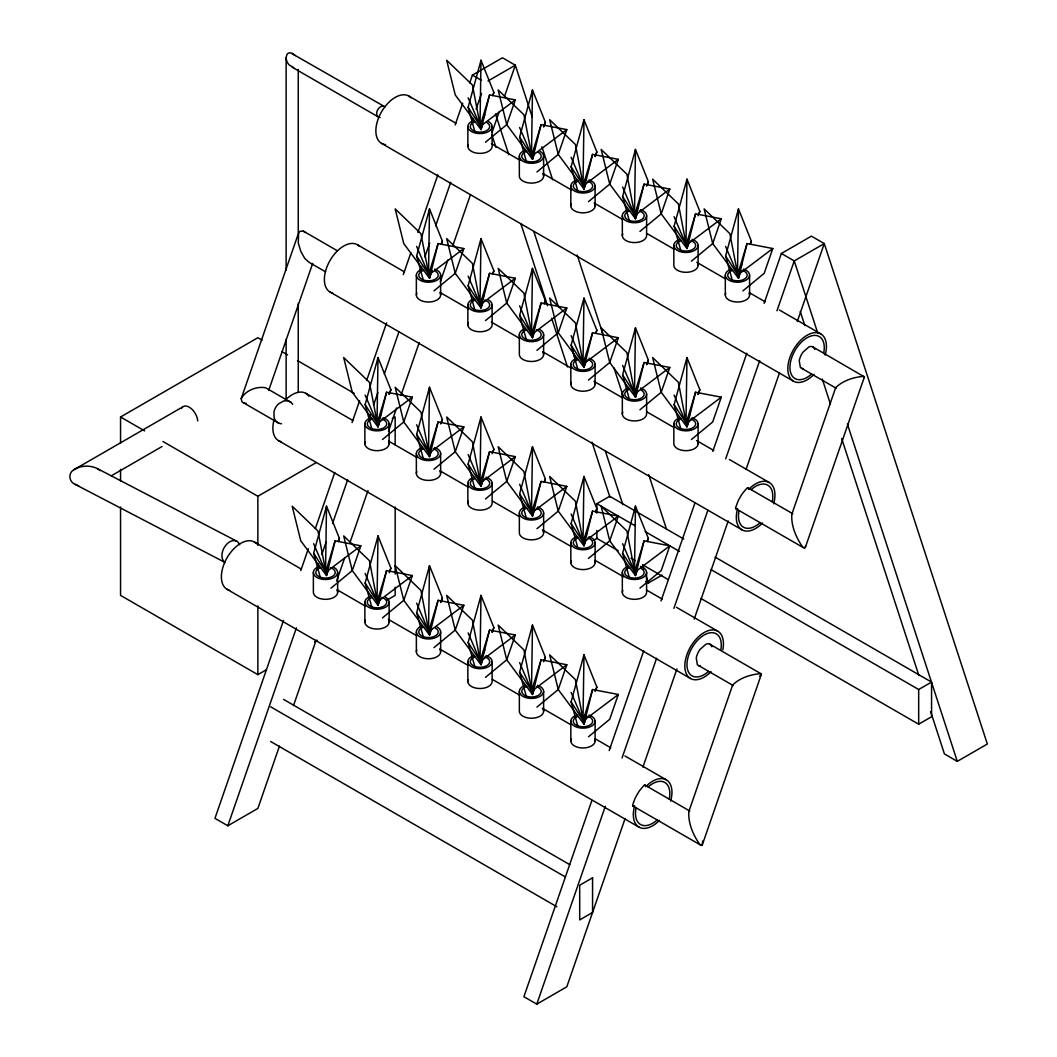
<?xml version="1.0" encoding="UTF-8"?>
<svg xmlns="http://www.w3.org/2000/svg" width="1057" height="1057" viewBox="0 0 1057 1057"><rect width="100%" height="100%" fill="white"/><g stroke="black" fill="none" stroke-linecap="round" stroke-linejoin="round"><path stroke-width="1.5" d="M325.516 572.498L335.109 540.867L360.847 545.822L325.516 572.498L326.521 506.184L339.389 538.396L338.319 541.488M377.005 423.844L386.598 392.226L412.349 397.181L377.005 423.844L378.01 357.543L390.892 389.742L389.28 394.393M377.005 602.226L386.598 570.595L412.349 575.55L377.005 602.226L378.01 535.912L390.892 568.124L389.28 572.762M428.495 275.203L438.087 243.586L463.838 248.54L428.495 275.203L429.512 208.89L442.381 241.102L441.311 244.193M441.311 422.575L442.381 419.484L429.512 387.272L428.495 453.572L463.838 426.909L438.087 421.954L428.495 453.572L430.912 447.653M428.495 631.954L438.087 600.323L463.838 605.278L428.495 631.954L429.512 565.64L442.381 597.852L440.769 602.503M479.984 126.563L489.576 94.932L515.327 99.886L479.984 126.563L481.001 60.249L493.87 92.461L492.8 95.553M479.984 304.931L489.576 273.314L515.327 278.268L479.984 304.931L481.001 238.631L493.87 270.83L492.8 273.922M479.984 483.3L489.576 451.683L515.327 456.637L479.984 483.3L481.001 417L493.87 449.212L492.8 452.304M492.258 632.231L493.87 627.581L481.001 595.368L479.984 661.682L515.327 635.019L489.576 630.064L479.984 661.682L484.819 649.817M531.486 156.291L541.078 124.66L566.816 129.615L531.486 156.291L532.49 89.977L545.359 122.189L543.76 126.827M531.486 334.659L541.078 303.042L566.816 307.997L531.486 334.659L532.49 268.359L545.359 300.558L544.289 303.663M531.486 513.041L541.078 481.411L566.816 486.365L531.486 513.041L532.49 446.728L545.359 478.94L544.289 482.032M531.486 691.41L541.078 659.793L566.816 664.747L531.486 691.41L532.49 625.097L545.359 657.309L544.289 660.4M582.975 186.019L592.567 154.388L618.319 159.343L582.975 186.019L583.979 119.705L596.861 151.917L595.25 156.555M582.975 364.388L592.567 332.77L618.319 337.725L582.975 364.388L583.979 298.087L596.861 330.286L595.778 333.391M582.975 542.769L592.567 511.139L618.319 516.093L582.975 542.769L583.979 476.456L596.861 508.668L595.778 511.76M582.975 721.138L592.567 689.521L618.319 694.475L582.975 721.138L583.979 654.838L596.861 687.037L595.778 690.142M647.28 184.737L648.351 181.645L635.482 149.433L634.464 215.747L669.808 189.071L644.057 184.116L634.464 215.747L638.084 206.842M646.739 364.665L648.351 360.014L635.482 327.815L634.464 394.116L669.808 367.453L644.057 362.498L634.464 394.116L638.084 385.224M647.28 541.488L648.351 538.396L635.482 506.184L634.464 572.498L669.808 545.822L644.057 540.867L634.464 572.498L638.084 563.592M685.953 245.475L695.546 213.844L721.297 218.799L685.953 245.475L686.971 179.161L699.84 211.374L698.769 214.465M685.953 423.844L695.546 392.226L721.297 397.181L685.953 423.844L686.971 357.543L699.84 389.742L698.228 394.393M737.456 275.203L747.048 243.572L772.786 248.527L737.456 275.203L738.46 208.89L751.329 241.102L750.259 244.193M337.447 250.826L303.28 231.087L299.726 231.364L298.563 233.082L241.194 398.674L242.013 401.924L278.982 423.276M286.13 270.275L286.13 57.607L286.936 54.488A4.704 4.056 52.2 0 1 290.622 52.85L384.074 106.347M298.563 233.082L298.285 243.044L300.783 251.328L304.72 258.37L309.04 262.281L325.635 271.86M335.109 540.867L326.521 575.55L300.783 540.867L292.194 506.184L317.946 530.958L326.521 575.55L328.674 569.366M386.598 392.226L378.01 426.909L352.272 392.226L343.684 357.543L369.435 382.317L378.01 426.909L380.163 420.712M438.087 243.586L429.512 278.268L403.761 243.586L395.173 208.89L420.924 233.676L429.512 278.268L432.194 270.526M489.576 94.932L481.001 129.615L455.25 94.932L446.675 60.249L472.413 85.022L481.001 129.615L483.141 123.418M386.598 570.595L378.01 605.291L352.272 570.595L343.684 535.912L369.435 560.686L378.01 605.291L380.163 599.094M438.087 421.954L429.512 456.637L403.761 421.954L395.173 387.272L420.924 412.045L429.512 456.637L431.652 450.441M489.576 273.314L481.001 307.997L455.25 273.314L446.675 238.631L472.413 263.404L481.001 307.997L483.141 301.8M541.078 124.66L532.49 159.343L506.739 124.66L498.164 89.977L523.915 114.751L532.49 159.343L534.644 153.159M438.087 600.323L429.512 635.019L403.761 600.323L395.173 565.64L420.924 590.414L429.512 635.019L431.652 628.823M489.576 451.683L481.001 486.365L455.25 451.683L446.675 417L472.413 441.773L481.001 486.365L483.141 480.169M541.078 303.042L532.49 337.725L506.739 303.042L498.164 268.359L523.915 293.133L532.49 337.725L534.644 331.528M592.567 154.388L583.979 189.071L558.241 154.388L549.653 119.705L575.404 144.479L583.979 189.071L586.133 182.887M489.576 630.064L481.001 664.747L455.25 630.064L446.675 595.368L472.413 620.155L481.001 664.747L483.141 658.551M541.078 481.411L532.49 516.093L506.739 481.411L498.164 446.728L523.915 471.501L532.49 516.093L534.644 509.897M592.567 332.77L583.979 367.453L558.241 332.77L549.653 298.087L575.404 322.861L583.979 367.453L586.133 361.256M644.057 184.116L635.482 218.799L609.73 184.116L601.142 149.433L626.893 174.207L635.482 218.799L637.622 212.616M541.078 659.793L532.49 694.475L506.739 659.793L498.164 625.11L523.915 649.883L532.49 694.475L534.644 688.279M592.567 511.139L583.979 545.822L558.241 511.139L549.653 476.456L575.404 501.229L583.979 545.822L586.133 539.638M644.057 362.498L635.482 397.181L609.73 362.498L601.142 327.815L626.893 352.589L635.482 397.181L637.622 390.984M695.546 213.844L686.971 248.527L661.22 213.844L652.645 179.161L678.383 203.935L686.971 248.527L689.111 242.344M592.567 689.521L583.979 724.204L558.241 689.521L549.653 654.838L575.404 679.611L583.979 724.204L586.661 716.461M644.057 540.867L635.482 575.55L609.73 540.867L601.142 506.184L626.893 530.958L635.482 575.55L637.622 569.366M695.546 392.226L686.971 426.909L661.22 392.226L652.645 357.543L678.383 382.317L686.971 426.909L689.111 420.712M747.048 243.572L738.46 278.268L712.709 243.572L704.134 208.89L729.885 233.663L738.46 278.268L741.142 270.526M320.456 577.928L313.652 553.26L326.521 506.184M371.945 429.274L365.141 404.606L378.01 357.543M423.447 280.634L416.63 255.966L429.512 208.89M474.937 131.993L468.132 107.325L481.001 60.249M371.945 607.656L365.141 582.988L378.01 535.912M423.447 459.002L416.63 434.348L429.512 387.272M474.937 310.362L468.132 285.694L481.001 238.631M526.426 161.721L519.621 137.053L532.49 89.977M423.447 637.384L416.63 612.716L429.512 565.64M474.937 488.73L468.132 464.076L481.001 417M526.426 340.09L519.621 315.422L532.49 268.359M577.915 191.449L571.11 166.781L583.979 119.705M474.937 667.112L468.132 642.445L481.001 595.368M526.426 518.472L519.621 493.804L532.49 446.728M577.915 369.818L571.11 345.15L583.979 298.087M629.417 221.177L622.599 196.51L635.482 149.433M526.426 696.84L519.621 672.173L532.49 625.097M577.915 548.2L571.11 523.532L583.979 476.456M629.417 399.546L622.599 374.878L635.482 327.815M680.906 250.905L674.102 226.238L686.971 179.161M577.915 726.569L571.11 701.901L583.979 654.838M629.417 577.928L622.599 553.26L635.482 506.184M680.906 429.274L674.102 404.606L686.971 357.543M732.395 280.634L725.591 255.966L738.46 208.89M632.733 805.883L701.333 845.481L702.231 845.058L761.41 674.207L760.855 673.653C750.946 674.287 739.715 677.933 732.673 685.002L688.873 811.446C687.935 823.152 693.273 835.334 700.038 844.741M702.231 845.058L702.628 840.87M735.712 508.589L804.311 548.187L805.659 546.192M268.676 390.443L312.687 263.391M283.501 620.459L214.954 818.343L227.823 825.781L257.868 808.433L279.458 746.11M300.783 570.595L308.327 548.781M315.356 528.526L334.778 472.439M352.047 422.575L359.605 400.762M366.62 380.507L386.598 322.861M403.325 274.556L410.882 252.742M417.898 232.487L437.875 174.841M455.144 124.977L462.702 103.163M469.718 82.908L472.413 75.113L502.458 57.778L515.327 65.204L532.2 116.97M227.823 825.781L296.383 627.898M316.889 568.679L318.501 564.015M321.751 554.661L326.058 542.201M332.545 523.492L347.647 479.865M368.708 419.101L370.32 414.423M373.557 405.082L377.877 392.609M384.352 373.914L398.925 331.845M419.986 271.081L421.598 266.404M424.835 257.062L429.697 243.031M435.629 225.894L450.744 182.266M471.792 121.502L472.875 118.384M476.112 109.03L481.516 93.452M293.489 705.6L316.162 640.159M336.668 580.954L344.767 557.581M350.158 541.99L367.981 490.58M388.487 431.362L396.586 407.989M400.894 395.529L419.246 342.547M440.307 281.783L447.864 259.969M452.713 245.951L470.524 194.528M492.113 132.204L499.129 111.95M504.533 96.372L515.327 65.204L488.017 80.966M360.847 545.822L352.272 570.595L330.973 588.168M412.349 397.181L403.761 421.954L382.475 439.527M463.838 248.54L455.25 273.314L433.965 290.886M515.327 99.886L506.739 124.66L485.454 142.233M412.349 575.55L403.761 600.323L382.475 617.896M463.838 426.909L455.25 451.683L433.965 469.255M515.327 278.268L506.739 303.042L485.454 320.615M566.816 129.615L558.241 154.388L536.943 171.961M463.838 605.278L455.25 630.064L433.965 647.624M515.327 456.637L506.739 481.411L485.454 498.983M566.816 307.997L558.241 332.77L536.943 350.343M618.319 159.343L609.73 184.116L588.445 201.689M515.327 635.019L506.739 659.793L485.454 677.365M566.816 486.365L558.241 511.139L536.943 528.711M618.319 337.725L609.73 362.498L588.445 380.071M669.808 189.071L661.22 213.844L639.934 231.417M566.816 664.747L558.241 689.521L536.943 707.093M618.319 516.093L609.73 540.867L588.445 558.44M669.808 367.453L661.22 392.226L639.934 409.799M721.297 218.799L712.709 243.572L691.423 261.145M618.319 694.475L609.73 719.249L588.445 736.821M669.808 545.822L661.22 570.595L639.934 588.168M721.297 397.181L712.709 421.954L691.423 439.527M772.786 248.527L764.211 273.301L742.912 290.873M591.92 800.387L523.915 996.711L536.784 1004.15L566.816 986.802L625.11 818.528M609.189 750.536L643.739 650.808M661.008 600.957L695.017 502.788M712.828 451.365L746.823 353.21M764.105 303.346L781.374 253.482L811.406 236.147L824.288 243.572L987.344 744.022L957.298 761.37L944.429 753.932L930.636 711.572M536.784 1004.15L605.331 806.266M622.058 757.961L656.608 658.247M673.877 608.383L707.886 510.227M725.697 458.804L759.706 360.635M776.974 310.784L794.243 260.92L824.288 243.572L797.295 321.487M642.92 767.118L676.929 668.949M694.198 619.085L728.207 520.929M746.017 469.506L779.485 372.91M805.209 547.764L864.401 376.926L812.582 346.762M480.591 125.07L484.819 114.698M492.668 95.421L493.87 92.461M429.102 273.723L430.912 269.271M441.179 244.061L442.381 241.102M378.208 420.884L381.233 413.472M389.082 394.195L390.892 389.742M326.111 571.018L327.921 566.565M338.187 541.356L339.389 538.396M532.081 154.798L534.498 148.878M543.549 126.629L545.359 122.189M480.591 303.451L483.604 296.039M492.668 273.803L493.87 270.83M440.571 423.923L442.381 419.484M378.208 599.253L380.018 594.814M389.676 571.084L390.892 568.124M583.583 184.526L585.988 178.607M595.051 156.357L596.861 151.917M532.688 331.7L534.498 327.247M544.157 303.531L545.359 300.558M480.591 481.82L482.402 477.381M492.06 453.651L493.87 449.212M429.102 630.474L430.912 626.021M440.571 602.305L442.381 597.852M646.54 186.085L648.351 181.645M584.177 361.428L585.988 356.975M595.646 333.259L596.861 330.286M532.081 511.548L534.498 505.616M544.157 481.9L545.359 478.94M492.06 632.033L493.87 627.581M686.561 243.995L688.371 239.543M698.03 215.826L699.84 211.374M646.54 364.467L648.351 360.014M583.583 541.276L587.203 532.384M595.646 511.628L596.861 508.668M532.081 689.93L534.498 683.998M543.549 661.761L545.359 657.309M738.05 273.723L741.67 264.818M750.126 244.061L751.329 241.102M686.561 422.364L689.574 414.952M698.03 394.195L699.84 389.742M647.148 541.356L648.351 538.396M583.583 719.658L585.988 713.726M595.051 691.489L596.861 687.037M863.979 377.851L864.401 376.926M761.41 674.207L759.613 676.374M241.194 398.674C245.581 390.39 256.56 386.149 265.584 387.747L291.019 402.426M182.584 406.998L73.937 469.718C67.912 473.047 68.864 481.82 75.087 484.331L225.233 562.562A11.984 8.046 -62.5 0 1 222.049 553.762A12.195 8.179 -62.5 0 1 232.566 540.695A11.984 8.046 -62.5 0 1 239.595 544.699M120.551 443.187L120.551 417L257.868 337.725L262.11 340.182M111.21 475.875L161.985 446.556M163.016 441.522L257.868 496.275L315.911 462.768M392.345 418.638L395.173 417L395.173 444.825M120.551 507.003L120.551 595.382L257.868 674.657L266.364 669.755M314.484 641.969L317.325 640.331M386.69 600.284L395.173 595.382L395.173 587.19M596.861 513.173L596.861 503.713L609.73 496.275L683.773 539.03M593.347 540.431L597.443 538.066M645.774 581.509L648.351 582.988L661.999 575.114M710.78 569.485L918.678 689.521L931.561 682.082L931.561 716.765L918.678 724.204L700.804 598.407M73.937 469.718C80.847 465.318 90.056 464.988 97.363 468.595L236.86 541.263M688.873 811.446L689.772 811.023L644.77 785.034M863.846 376.358C853.924 376.992 842.693 380.639 835.664 387.708L791.852 514.151C790.927 525.857 796.265 538.039 803.029 547.447M243.757 402.928L246.228 403.417M286.13 57.607L286.328 59.496A10.544 9.077 52.2 0 0 289.156 64.953L293.767 67.648M75.087 484.331L78.641 485.81M472.413 75.113L481.424 80.319M781.374 253.482L794.243 260.92L817.761 333.087M408.834 96.055L455.871 123.22M491.505 143.792L520.018 160.254M542.822 173.414L571.322 189.877M594.14 203.036L622.639 219.499M646.871 233.491L673.956 249.122M696.761 262.295L725.274 278.757M749.505 292.749L765.176 301.8M779.432 310.031L820.774 333.893M292.194 67.199L378.974 117.314M801.655 368.312L836.219 388.276M381.524 143.356L793.463 381.194M357.345 244.709L404.382 271.86M440.016 292.432L468.515 308.895M491.333 322.068L519.833 338.517M542.637 351.69L571.15 368.153M593.955 381.313L622.467 397.776M646.699 411.768L673.771 427.398M696.589 440.571L713.686 450.441M729.37 459.491L769.285 482.534A27.31 15.763 -60 0 1 773.658 503.766M747.748 487.739L792.75 513.728M330.035 292.009L741.974 529.834A27.31 15.763 -60 0 0 762.546 523.004M715.113 557.118L931.561 682.082M596.861 503.713L635.31 525.91M645.272 531.671L679.453 551.397M281.928 351.624L287.596 354.888M297.506 360.609L354.121 393.296M618.213 550.723L596.861 538.396L596.861 530.508M631.029 558.122L635.31 560.593M642.431 564.702L668.064 579.5M305.843 393.349L352.879 420.514M388.527 441.086L417.026 457.536M439.831 470.709L468.343 487.171M492.575 501.163L519.661 516.794M542.466 529.967L570.965 546.416M595.197 560.408L623.709 576.871M646.514 590.031L662.197 599.081M676.454 607.313L717.782 631.188M709.604 644.057L760.855 673.653M698.664 665.606L733.228 685.557L732.673 685.002M278.546 440.65L690.485 678.475M120.551 417L144.624 430.899M254.354 542.003L301.39 569.155M337.024 589.727L365.537 606.19M388.342 619.349L416.854 635.812M439.659 648.985L468.159 665.434M492.39 679.426L519.476 695.07M542.281 708.23L570.793 724.692M595.025 738.684L610.708 747.735M624.964 755.966L666.293 779.828A27.31 15.763 -60 0 1 670.667 801.061M227.044 589.291L638.983 827.129A27.31 15.763 -60 0 0 659.555 820.298M283.553 699.39L569.776 864.652M270.684 706.829L565.455 877.006M270.684 741.512L556.907 906.761M292.194 53.299L295.233 55.545M303.28 231.087L305.407 232.566M97.363 468.595L100.164 470.603M725.591 255.966L737.812 274.926L725.591 246.44M674.102 226.238L686.323 245.198L674.102 216.711M622.599 196.51L634.834 215.469L622.599 186.983M571.11 166.781L583.345 185.741L571.11 157.255M519.621 137.053L531.843 156.013L519.621 127.527M674.102 404.606L686.323 423.566L674.102 395.093M468.132 107.325L480.354 126.285L468.132 97.799M622.599 374.878L634.834 393.838L622.599 365.365M571.11 345.15L583.345 364.11L571.11 335.637M519.621 315.422L531.843 334.382L519.621 305.909M468.132 285.694L480.354 304.654L468.132 276.181M622.599 553.26L634.834 572.22L622.599 543.734M416.63 255.966L428.865 274.926L416.63 246.44M571.11 523.532L583.345 542.492L571.11 514.006M519.621 493.804L531.843 512.751L519.621 484.278M468.132 464.076L480.354 483.023L468.132 454.55M416.63 434.348L428.865 453.294L416.63 424.822M571.11 701.901L583.345 720.861L571.11 692.388M365.141 404.606L377.375 423.566L365.141 395.093M519.621 672.173L531.843 691.133L519.621 662.647M468.132 642.445L480.354 661.405L468.132 632.918M416.63 612.716L428.865 631.676L416.63 603.19M365.141 582.988L377.375 601.948L365.141 573.462M313.652 553.26L325.873 572.22L313.652 543.734M814.815 349.471L813.93 347.779A10.174 5.88 -60 0 0 808.896 346.947L802.818 352.311A13.213 7.624 -60 0 0 799.264 360.741L800.308 367.294A10.174 5.88 -60 0 0 803.373 368.602M711.823 646.765L710.938 645.074A10.174 5.88 -60 0 0 705.904 644.242L699.826 649.606A13.213 7.624 -60 0 0 696.272 658.035L697.316 664.589A10.174 5.88 -60 0 0 700.381 665.897M847.41 424.068L957.298 761.37M800.281 311.538L804.879 325.648M822.267 378.987L830.445 404.091M841.689 438.602L918.877 675.489M541.911 146.778L552.639 179.73M577.175 255.028L603.243 335.043M613.985 367.981L623.181 396.216M648.734 474.659L666.637 529.57M495.508 113.918L508.8 154.705M533.851 231.575L558.387 306.887M572.696 350.805L575.761 360.226M605.41 451.207L622.798 504.546M642.722 565.733L643.753 568.877M646.303 576.712L648.351 582.988M491.835 134.728L495.931 147.28M520.982 224.15L547.552 305.724M551.648 318.276L567.49 366.911M592.026 442.209L609.915 497.12M918.678 689.521L918.678 724.204M749.585 275.203L749.585 295.022M725.313 275.203L725.313 295.022M698.096 245.475L698.096 265.294M698.096 423.844L698.096 443.663M673.824 245.475L673.824 265.294A12.142 7.003 0 0 0 687.539 272.244A12.142 7.003 0 0 0 697.686 263.484M673.824 423.844L673.824 443.663A12.142 7.003 0 0 0 687.539 450.612A12.142 7.003 0 0 0 697.686 441.852M646.607 215.747L646.607 235.566A12.142 7.003 0 0 1 632.879 242.515A12.142 7.003 0 0 1 622.745 233.756M646.607 394.116L646.607 413.934A12.142 7.003 0 0 1 632.879 420.884A12.142 7.003 0 0 1 622.745 412.124M646.607 572.498L646.607 592.316A12.142 7.003 0 0 1 632.879 599.266A12.142 7.003 0 0 1 622.745 590.493M622.335 215.747L622.335 235.566M622.335 394.116L622.335 413.934M622.335 572.498L622.335 592.316M595.104 186.019L595.104 205.838M595.104 364.388L595.104 384.206M595.104 542.769L595.104 562.588M595.104 721.138L595.104 740.957M570.833 186.019L570.833 205.838M570.833 364.388L570.833 384.206M570.833 542.769L570.833 562.588M570.833 721.138L570.833 740.957M543.615 156.291L543.615 176.109M543.615 334.659L543.615 354.478M543.615 513.041L543.615 532.86M543.615 691.41L543.615 711.229M519.344 156.291L519.344 176.109A12.142 7.003 0 0 0 533.058 183.046A12.142 7.003 0 0 0 543.206 174.286M519.344 334.659L519.344 354.478A12.142 7.003 0 0 0 533.058 361.428A12.142 7.003 0 0 0 543.206 352.668M519.344 513.041L519.344 532.86A12.142 7.003 0 0 0 533.058 539.797A12.142 7.003 0 0 0 543.206 531.037M519.344 691.41L519.344 711.229A12.142 7.003 0 0 0 533.058 718.179A12.142 7.003 0 0 0 543.206 709.419M492.126 126.563L492.126 146.381A12.142 7.003 0 0 1 478.398 153.318A12.142 7.003 0 0 1 468.264 144.558M492.126 304.931L492.126 324.75A12.142 7.003 0 0 1 478.398 331.7A12.142 7.003 0 0 1 468.264 322.94M492.126 483.3L492.126 503.132A12.142 7.003 0 0 1 478.398 510.069A12.142 7.003 0 0 1 468.264 501.309M492.126 661.682L492.126 681.501A12.142 7.003 0 0 1 478.398 688.451A12.142 7.003 0 0 1 468.264 679.691M467.855 126.563L467.855 146.381M467.855 304.931L467.855 324.75M467.855 483.3L467.855 503.132M467.855 661.682L467.855 681.501M440.637 275.203L440.637 295.022M440.637 453.572L440.637 473.391M440.637 631.954L440.637 651.773M416.366 275.203L416.366 295.022M416.366 453.572L416.366 473.391M416.366 631.954L416.366 651.773M395.173 507.003L395.173 574.11M389.135 423.844L389.135 443.663M389.135 602.226L389.135 622.045M364.863 423.844L364.863 443.663M364.863 602.226L364.863 622.045M337.645 572.498L337.645 592.316M313.374 572.498L313.374 592.316A12.142 7.003 0 0 0 327.102 599.266A12.142 7.003 0 0 0 337.236 590.506M298.259 69.485L298.259 232.54M298.259 303.359L298.259 392.292M286.13 339.522L286.13 400.511M257.868 496.275L257.868 545.372M257.868 605.925L257.868 674.657M120.551 469.374L120.551 480.829M385.528 144.598A27.31 15.763 -60 0 1 380.943 112.861A27.31 15.763 -60 0 1 411.001 97.786M229.633 590.308A27.31 15.763 -60 0 1 227.044 557.766A27.31 15.763 -60 0 1 256.521 543.734M197.725 420.858A11.984 6.923 60 0 0 190.577 408.042A12.195 7.042 60 0 0 181.408 408.517M380.124 117.512A6.065 4.36 -60 0 1 377.402 110.311A6.065 4.36 -60 0 1 385.052 106.916M292.697 404.342A10.174 8.773 -60 0 0 286.368 400.695L283.712 400.986L278.612 403.8A13.213 11.389 -60 0 0 273.974 411.847L274.08 417.66L275.164 420.118A10.174 8.773 -60 0 0 281.479 423.765M748.277 488.995A10.174 1.942 -60 0 0 746.876 488.189L742.595 493.302A13.213 2.524 -60 0 0 737.958 501.348L735.659 507.611A10.174 1.942 -60 0 0 737.073 508.417M645.298 786.289A10.174 1.942 -60 0 0 643.885 785.483L639.617 790.596A13.213 2.524 -60 0 0 634.966 798.643L632.681 804.906A10.174 1.942 -60 0 0 634.081 805.711M692.031 239.397A12.142 7.003 0 0 1 695.255 249.98A12.142 7.003 0 0 1 676.665 249.98A12.142 7.003 0 0 1 679.889 239.397M690.816 240.613A9.711 5.602 0 0 1 693.392 249.069A9.711 5.602 0 0 1 678.515 249.069A9.711 5.602 0 0 1 681.104 240.613M594.695 204.014A12.142 7.003 0 0 1 582.975 212.84A12.142 7.003 0 0 1 571.256 204.014M589.04 179.941A12.142 7.003 0 0 1 592.277 190.524A12.142 7.003 0 0 1 573.674 190.524A12.142 7.003 0 0 1 576.911 179.941M587.824 181.157A9.711 5.602 0 0 1 590.414 189.613A9.711 5.602 0 0 1 575.537 189.613A9.711 5.602 0 0 1 578.113 181.157M640.529 209.669A12.142 7.003 0 0 1 643.766 220.252A12.142 7.003 0 0 1 625.163 220.252A12.142 7.003 0 0 1 628.4 209.669M639.326 210.885A9.711 5.602 0 0 1 641.903 219.341A9.711 5.602 0 0 1 627.026 219.341A9.711 5.602 0 0 1 629.615 210.885M540.061 151.336A12.142 7.003 0 0 1 539.281 161.655A12.142 7.003 0 0 1 521.537 160.307A12.142 7.003 0 0 1 525.408 150.213M538.343 152.327A9.711 5.602 0 0 1 537.722 160.585A9.711 5.602 0 0 1 523.532 159.501A9.711 5.602 0 0 1 526.624 151.428M488.572 121.608A12.142 7.003 0 0 1 487.792 131.927A12.142 7.003 0 0 1 470.048 130.579A12.142 7.003 0 0 1 473.919 120.485M486.854 122.599A9.711 5.602 0 0 1 486.233 130.857A9.711 5.602 0 0 1 472.03 129.773A9.711 5.602 0 0 1 475.135 121.7M814.035 374.363A27.31 15.763 -60 0 1 787.954 371.324A27.31 15.763 -60 0 1 809.464 334.052A27.31 15.763 -60 0 1 825.147 355.112M811.565 374.125A24.271 14.018 -60 0 1 790.015 369.144A24.271 14.018 -60 0 1 808.618 336.932A24.271 14.018 -60 0 1 823.694 353.091M749.175 293.212A12.142 7.003 0 0 1 737.456 302.025A12.142 7.003 0 0 1 725.723 293.212M743.52 269.139A12.142 7.003 0 0 1 746.744 279.709A12.142 7.003 0 0 1 728.154 279.709A12.142 7.003 0 0 1 731.378 269.139M742.305 270.341A9.711 5.602 0 0 1 744.894 278.81A9.711 5.602 0 0 1 730.017 278.81A9.711 5.602 0 0 1 732.593 270.341M640.529 388.051A12.142 7.003 0 0 1 643.766 398.621A12.142 7.003 0 0 1 625.163 398.621A12.142 7.003 0 0 1 628.4 388.051M641.335 390.152A9.711 5.602 0 0 1 640.701 398.41A9.711 5.602 0 0 1 626.51 397.34A9.711 5.602 0 0 1 629.615 389.267M540.061 329.705A12.142 7.003 0 0 1 539.281 340.024A12.142 7.003 0 0 1 521.537 338.676A12.142 7.003 0 0 1 525.408 328.595M536.335 329.81A9.711 5.602 0 0 1 538.925 338.266A9.711 5.602 0 0 1 524.047 338.266A9.711 5.602 0 0 1 526.624 329.81M594.695 382.396A12.142 7.003 0 0 1 582.975 391.222A12.142 7.003 0 0 1 571.256 382.396M589.04 358.323A12.142 7.003 0 0 1 592.277 368.893A12.142 7.003 0 0 1 573.674 368.893A12.142 7.003 0 0 1 576.911 358.323M587.824 359.539A9.711 5.602 0 0 1 590.414 367.995A9.711 5.602 0 0 1 575.537 367.995A9.711 5.602 0 0 1 578.113 359.539M488.572 299.977A12.142 7.003 0 0 1 487.792 310.296A12.142 7.003 0 0 1 470.048 308.948A12.142 7.003 0 0 1 473.919 298.867M484.846 300.082A9.711 5.602 0 0 1 487.422 308.538A9.711 5.602 0 0 1 472.545 308.538A9.711 5.602 0 0 1 475.135 300.082M440.214 293.212A12.142 7.003 0 0 1 428.495 302.025A12.142 7.003 0 0 1 416.775 293.212M434.559 269.139A12.142 7.003 0 0 1 437.796 279.709A12.142 7.003 0 0 1 419.193 279.709A12.142 7.003 0 0 1 422.43 269.139M435.365 271.239A9.711 5.602 0 0 1 434.731 279.497A9.711 5.602 0 0 1 420.541 278.414A9.711 5.602 0 0 1 423.646 270.354M332.611 293.014A27.31 15.763 -60 0 1 330.035 260.471A27.31 15.763 -60 0 1 359.512 246.44M748.713 489.365A27.31 15.763 -60 0 1 769.285 482.534M741.974 529.834A27.31 15.763 -60 0 1 737.601 508.602M751.183 489.602A24.271 14.018 -60 0 1 772.205 501.745M760.062 522.766A24.271 14.018 -60 0 1 739.041 510.623M692.031 417.779A12.142 7.003 0 0 1 695.255 428.349A12.142 7.003 0 0 1 676.665 428.349A12.142 7.003 0 0 1 679.889 417.779M690.816 418.995A9.711 5.602 0 0 1 693.392 427.451A9.711 5.602 0 0 1 678.515 427.451A9.711 5.602 0 0 1 681.104 418.995M594.695 560.765A12.142 7.003 0 0 1 582.975 569.591A12.142 7.003 0 0 1 571.256 560.765M589.04 536.692A12.142 7.003 0 0 1 592.277 547.262A12.142 7.003 0 0 1 573.674 547.262A12.142 7.003 0 0 1 576.911 536.692M587.824 537.907A9.711 5.602 0 0 1 590.414 546.363A9.711 5.602 0 0 1 575.537 546.363A9.711 5.602 0 0 1 578.113 537.907M486.061 477.236A12.142 7.003 0 0 1 489.285 487.805A12.142 7.003 0 0 1 470.695 487.805A12.142 7.003 0 0 1 473.919 477.236M484.846 478.451A9.711 5.602 0 0 1 487.422 486.907A9.711 5.602 0 0 1 472.545 486.907A9.711 5.602 0 0 1 475.135 478.451M537.551 506.964A12.142 7.003 0 0 1 540.774 517.534A12.142 7.003 0 0 1 522.184 517.534A12.142 7.003 0 0 1 525.408 506.964M536.335 508.179A9.711 5.602 0 0 1 538.925 516.635A9.711 5.602 0 0 1 524.047 516.635A9.711 5.602 0 0 1 526.624 508.179M440.214 471.581A12.142 7.003 0 0 1 428.495 480.407A12.142 7.003 0 0 1 416.775 471.581M434.559 447.507A12.142 7.003 0 0 1 437.796 458.077A12.142 7.003 0 0 1 419.193 458.077A12.142 7.003 0 0 1 422.43 447.507M433.357 448.723A9.711 5.602 0 0 1 435.933 457.179A9.711 5.602 0 0 1 421.056 457.179A9.711 5.602 0 0 1 423.646 448.723M388.725 441.852A12.142 7.003 0 0 1 377.005 450.678A12.142 7.003 0 0 1 365.286 441.852M383.07 417.779A12.142 7.003 0 0 1 386.307 428.349A12.142 7.003 0 0 1 367.704 428.349A12.142 7.003 0 0 1 370.941 417.779M381.854 418.995A9.711 5.602 0 0 1 384.444 427.451A9.711 5.602 0 0 1 369.567 427.451A9.711 5.602 0 0 1 372.143 418.995M285.271 400.18A27.31 15.763 -60 0 1 308.921 396.203M281.122 441.654A27.31 15.763 -60 0 1 274.159 419.418M711.044 671.657A27.31 15.763 -60 0 1 685.055 669.332A27.31 15.763 -60 0 1 705.151 631.98A27.31 15.763 -60 0 1 722.79 649.83M708.573 671.406A24.271 14.018 -60 0 1 687.037 666.425A24.271 14.018 -60 0 1 705.627 634.226A24.271 14.018 -60 0 1 720.715 650.385M640.529 566.42A12.142 7.003 0 0 1 643.766 577.003A12.142 7.003 0 0 1 625.163 577.003A12.142 7.003 0 0 1 628.4 566.42M641.335 568.534A9.711 5.602 0 0 1 640.701 576.792A9.711 5.602 0 0 1 626.51 575.708A9.711 5.602 0 0 1 629.615 567.635M537.551 685.346A12.142 7.003 0 0 1 540.774 695.916A12.142 7.003 0 0 1 522.184 695.916A12.142 7.003 0 0 1 525.408 685.346M536.335 686.561A9.711 5.602 0 0 1 538.925 695.017A9.711 5.602 0 0 1 524.047 695.017A9.711 5.602 0 0 1 526.624 686.561M440.214 649.963A12.142 7.003 0 0 1 428.495 658.775A12.142 7.003 0 0 1 416.775 649.963M437.083 626.999A12.142 7.003 0 0 1 436.303 637.318A12.142 7.003 0 0 1 418.559 635.97A12.142 7.003 0 0 1 422.43 625.889M435.365 627.99A9.711 5.602 0 0 1 434.731 636.248A9.711 5.602 0 0 1 420.541 635.165A9.711 5.602 0 0 1 423.646 627.092M486.061 655.617A12.142 7.003 0 0 1 489.285 666.187A12.142 7.003 0 0 1 470.695 666.187A12.142 7.003 0 0 1 473.919 655.617M484.846 656.833A9.711 5.602 0 0 1 487.422 665.289A9.711 5.602 0 0 1 472.545 665.289A9.711 5.602 0 0 1 475.135 656.833M388.725 620.234A12.142 7.003 0 0 1 377.005 629.047A12.142 7.003 0 0 1 365.286 620.234M385.58 597.271A12.142 7.003 0 0 1 384.801 607.59A12.142 7.003 0 0 1 367.056 606.242A12.142 7.003 0 0 1 370.941 596.161M381.854 597.364A9.711 5.602 0 0 1 384.444 605.833A9.711 5.602 0 0 1 369.567 605.833A9.711 5.602 0 0 1 372.143 597.364M334.091 567.543A12.142 7.003 0 0 1 333.312 577.862A12.142 7.003 0 0 1 315.567 576.514A12.142 7.003 0 0 1 319.439 566.42M330.365 567.635A9.711 5.602 0 0 1 332.955 576.091A9.711 5.602 0 0 1 318.078 576.091A9.711 5.602 0 0 1 320.654 567.635M645.721 786.659A27.31 15.763 -60 0 1 666.293 779.828M638.983 827.129A27.31 15.763 -60 0 1 634.61 805.896M648.192 786.897A24.271 14.018 -60 0 1 669.226 799.039M657.084 820.06A24.271 14.018 -60 0 1 636.063 807.918M594.695 739.147A12.142 7.003 0 0 1 582.975 747.96A12.142 7.003 0 0 1 571.256 739.147M589.04 715.074A12.142 7.003 0 0 1 592.277 725.644A12.142 7.003 0 0 1 573.674 725.644A12.142 7.003 0 0 1 576.911 715.074M587.824 716.289A9.711 5.602 0 0 1 590.414 724.745A9.711 5.602 0 0 1 575.537 724.745A9.711 5.602 0 0 1 578.113 716.289M592.567 877.799L579.698 885.238L579.698 919.92L592.567 912.482L592.567 877.799"/></g></svg>
